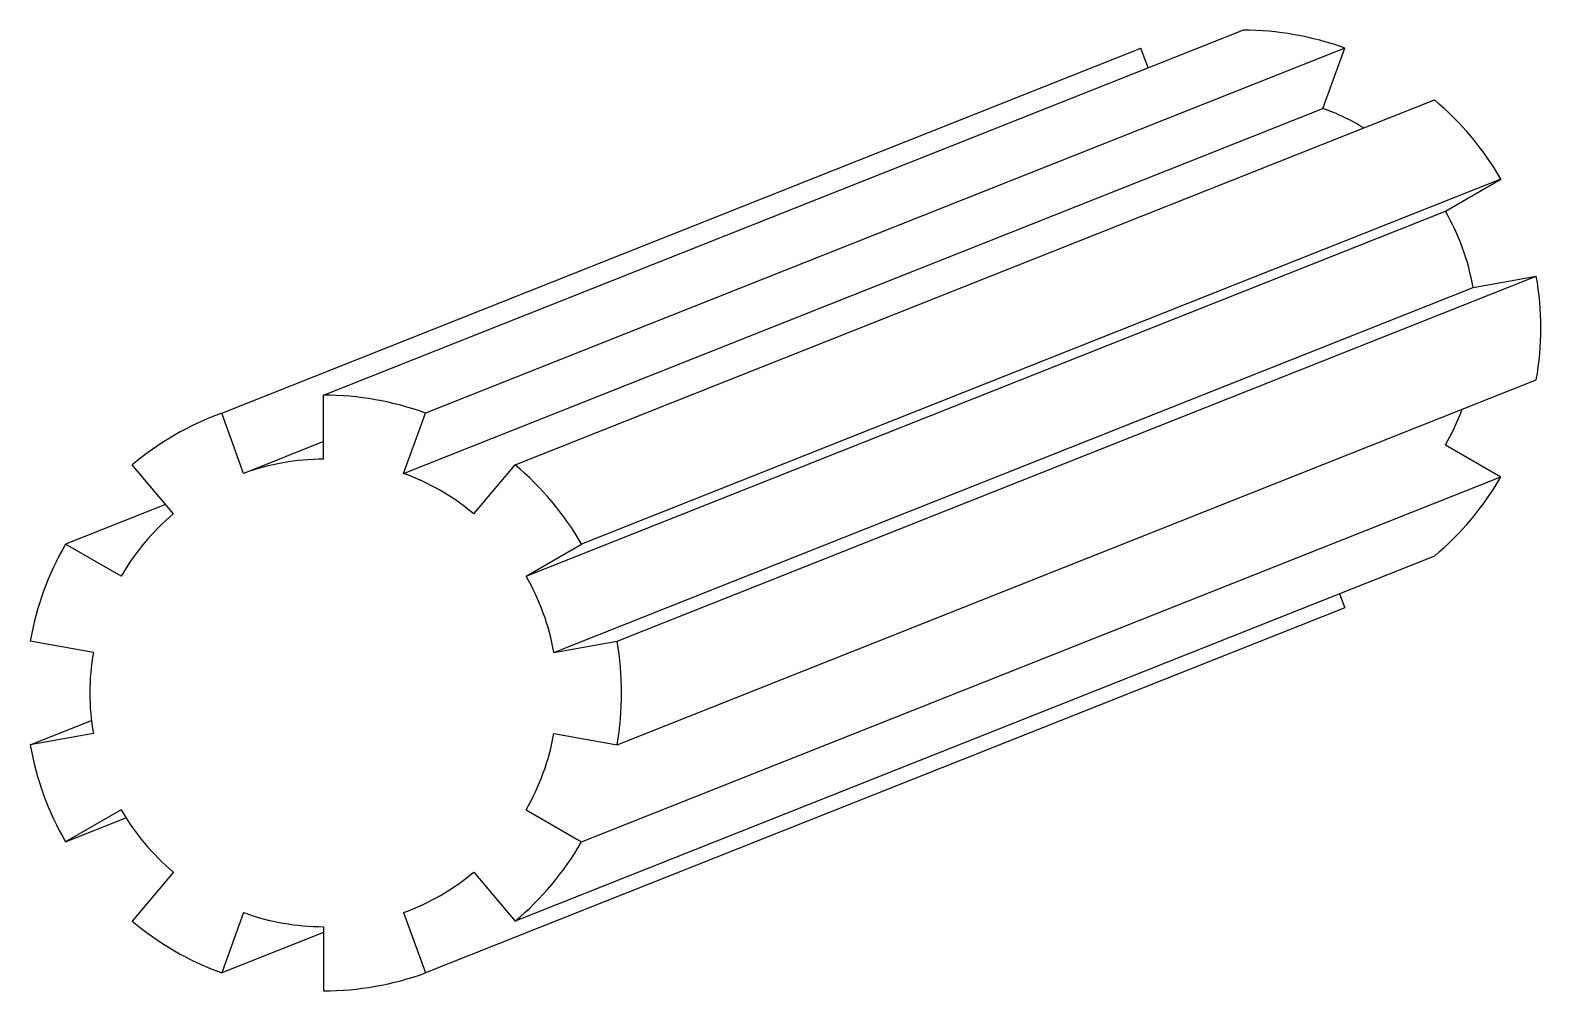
# Model space of a CAD drawing. Header units: millimetres. Extents: x 1787 to 13245, y 1307 to 3488.
# Drawn here: x 1787 to 5007, y 1307 to 3356 of the extents above.
import ezdxf

# ---------------------------------------------------------------- set-up
doc = ezdxf.new("R2010")
doc.units = ezdxf.units.MM

msp = doc.modelspace()

# ---------------------------------------------------------------- linework, layer by layer
for p, q in [((2412.2, 2577.3), (4371.6, 3355.7)), ((2195, 2539), (4154.4, 3317.4)), ((4588.8, 3317.4), (2629.4, 2539)), ((4169.6, 3275.4), (4154.4, 3317.4)), ((4542, 3188.9), (4588.8, 3317.4)), ((2582.7, 2410.6), (4542, 3188.9)), ((2820.4, 2428.8), (4779.8, 3207.1)), ((4921.5, 3038.1), (2962.2, 2259.8)), ((4803.2, 2969.8), (4921.5, 3038.1)), ((2843.8, 2191.5), (4803.2, 2969.8)), ((2903, 2028.8), (4862.4, 2807.1)), ((3037.7, 2052.6), (4997, 2830.9)), ((4862.4, 2807.1), (4997, 2830.9)), ((3037.7, 1832), (4997, 2610.3)), ((2412.2, 2440.6), (2412.2, 2577.3)), ((2241.8, 2410.6), (2195, 2539)), ((2582.7, 2410.6), (2629.4, 2539)), ((2412.2, 2478.3), (2241.9, 2410.6)), ((4803.2, 2471.4), (4921.5, 2403.1)), ((2091.9, 2324), (2004, 2428.8)), ((2732.6, 2324), (2820.4, 2428.8)), ((2962.2, 1624.7), (4921.5, 2403.1)), ((2074.9, 2344.3), (1862.3, 2259.8)), ((1980.6, 2191.5), (1862.3, 2259.8)), ((2843.8, 2191.5), (2962.2, 2259.8)), ((4779.8, 2234.1), (2820.4, 1455.8)), ((4577.8, 2153.9), (4588.8, 2123.8)), ((4588.8, 2123.8), (2629.4, 1345.5)), ((1921.5, 2028.8), (1786.8, 2052.6)), ((2903, 2028.8), (3037.7, 2052.6)), ((1786.8, 1832), (1917.3, 1883.8)), ((1921.5, 1855.7), (1786.8, 1832)), ((2903, 1855.7), (3037.7, 1832)), ((1980.6, 1693.1), (1862.3, 1624.7)), ((1862.3, 1624.7), (1991, 1675.9)), ((2843.8, 1693.1), (2962.2, 1624.7)), ((2091.9, 1560.5), (2004, 1455.8)), ((2733.5, 1559.4), (2729.2, 1557.7)), ((2732.6, 1560.5), (2820.4, 1455.8)), ((2241.8, 1474), (2195, 1345.5)), ((2582.7, 1474), (2629.4, 1345.5)), ((2412.2, 1431.8), (2195, 1345.5)), ((2412.2, 1443.9), (2412.2, 1307.2))]:
    msp.add_line(p, q)
for centre, radius, start, end in [((4371.6, 2720.6), 635.1, 70, 90), ((4371.6, 2720.6), 498.4, 58.8808, 70), ((4371.6, 2720.6), 635.1, 30, 50), ((4371.6, 2720.6), 498.4, 10, 30), ((4371.6, 2720.6), 635.1, 350, 10), ((2412.2, 1942.3), 635.1, 70, 90), ((4371.6, 2720.6), 498.4, 330, 339.6787), ((2412.2, 1942.3), 635.1, 110, 130), ((2412.2, 1942.3), 498.4, 90, 110), ((2412.2, 1942.3), 635.1, 30, 50), ((2412.2, 1942.3), 498.4, 50, 70), ((4371.6, 2720.6), 635.1, 310, 330), ((2412.2, 1942.3), 498.4, 130, 150), ((2412.2, 1942.3), 635.1, 150, 170), ((2412.2, 1942.3), 498.4, 10, 30), ((2412.2, 1942.3), 498.4, 170, 190), ((2412.2, 1942.3), 635.1, 350, 10), ((2412.2, 1942.3), 498.4, 330, 350), ((2412.2, 1942.3), 635.1, 190, 210), ((2412.2, 1942.3), 498.4, 210, 230), ((2412.2, 1942.3), 635.1, 310, 330), ((2412.2, 1942.3), 498.4, 290, 310), ((2412.2, 1942.3), 635.1, 230, 250), ((2412.2, 1942.3), 498.4, 250, 270), ((2412.2, 1942.3), 635.1, 270, 290)]:
    msp.add_arc(centre, radius, start, end)

doc.saveas('drawing.dxf')
